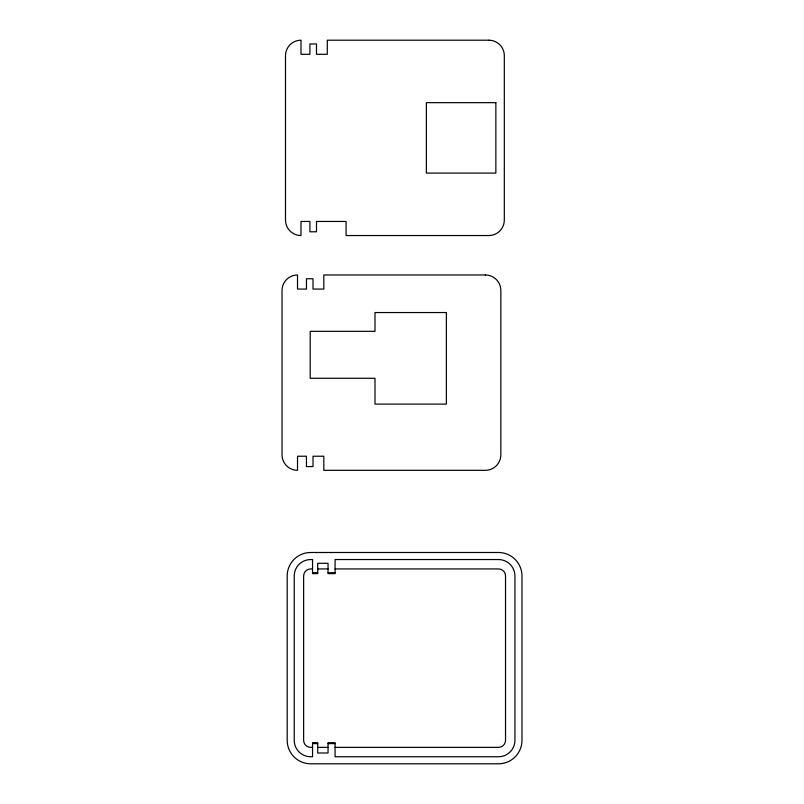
<?xml version="1.0" encoding="UTF-8"?>
<svg xmlns="http://www.w3.org/2000/svg" width="804" height="804" viewBox="0 0 804 804"><rect width="100%" height="100%" fill="white"/><g stroke="black" fill="none" stroke-linecap="round" stroke-linejoin="round"><path stroke-width="1.21" d="M312.545 568.93L310.666 568.93A7.045 7.045 0 0 0 303.631 575.976L303.631 740.323A7.045 7.045 0 0 0 310.666 747.368L312.545 747.368M317.711 568.93L328.042 568.93M335.087 568.93L498.5 568.93A7.045 7.045 0 0 1 505.535 575.976L505.535 740.323A7.045 7.045 0 0 1 498.5 747.368L335.087 747.368M312.545 572.689L317.711 572.689M328.042 572.689L335.087 572.689M312.545 743.61L317.711 743.61M328.042 743.61L335.087 743.61M317.711 747.368L328.042 747.368M488.822 40.2L327.288 40.2L327.288 54.29L316.485 54.29L316.485 43.959L309.912 43.959L309.912 54.29L300.987 54.29L300.987 40.2A15.497 15.497 0 0 0 285.5 55.697L285.5 220.045A15.497 15.497 0 0 0 300.987 235.542L300.987 221.452L309.912 221.452L309.912 231.783L316.485 231.783L316.485 221.452L346.072 221.452L346.072 235.542L488.822 235.542A15.497 15.497 0 0 0 504.319 220.045L504.319 55.697A15.497 15.497 0 0 0 488.822 40.2M495.857 102.651L426.371 102.651L426.371 173.091L495.857 173.091L495.857 102.651M485.345 274.978L323.821 274.978L323.821 289.068L313.017 289.068L313.017 278.737L306.445 278.737L306.445 289.068L297.52 289.068L297.52 274.978A15.497 15.497 0 0 0 282.023 290.475L282.023 454.823A15.497 15.497 0 0 0 297.52 470.32L297.52 456.23L306.445 456.23L306.445 466.561L313.017 466.561L313.017 456.23L323.821 456.23L323.821 470.32L485.345 470.32A15.497 15.497 0 0 0 500.842 454.823L500.842 290.475A15.497 15.497 0 0 0 485.345 274.978M446.371 312.545L374.996 312.545L374.996 331.328L310.203 331.328L310.203 378.282L374.996 378.282L374.996 404.111L446.371 404.111L446.371 312.545M498.5 552.499L310.666 552.499A23.477 23.477 0 0 0 287.189 575.976L287.189 740.323A23.477 23.477 0 0 0 310.666 763.8L498.5 763.8A23.477 23.477 0 0 0 521.977 740.323L521.977 575.976A23.477 23.477 0 0 0 498.5 552.499M312.545 559.544L310.666 559.544A16.432 16.432 0 0 0 294.234 575.976L294.234 740.323A16.432 16.432 0 0 0 310.666 756.755L312.545 756.755L312.545 742.665L317.711 742.665L317.711 752.996L328.042 752.996L328.042 742.665L335.087 742.665L335.087 756.755L498.5 756.755A16.432 16.432 0 0 0 514.932 740.323L514.932 575.976A16.432 16.432 0 0 0 498.5 559.544L335.087 559.544L335.087 573.624L328.042 573.624L328.042 563.292L317.711 563.292L317.711 573.624L312.545 573.624L312.545 559.544"/></g></svg>
